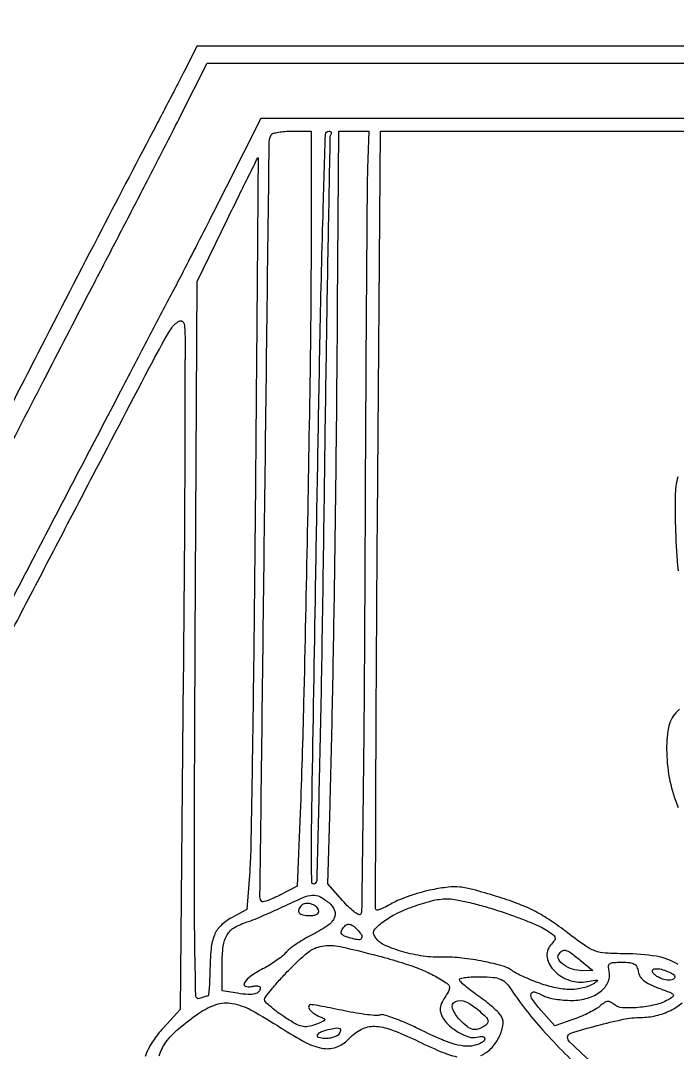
# Model space of a CAD drawing. Extents: x 33 to 995, y 30 to 1513.
# Drawn here: x 289.5 to 444.4, y 936.7 to 1180.1 of the extents above; entities that cross this region are included whole.
import ezdxf

# ---------------------------------------------------------------- set-up
doc = ezdxf.new("R2010")
doc.units = 0

msp = doc.modelspace()

# ---------------------------------------------------------------- linework, layer by layer
for points in [[(969.036452, 1225.056595, -0.000004), (969.039353, 1088.299549, -0.000008), (969.038944, 928.132759, -0.000006), (969.033447, 745.616071)], [(276.975462, 751.66875, 0.000287), (291.244919, 723.455401, 0.000683), (301.894641, 702.5, -0.000082), (311.121065, 684.399125, -0.000073), (320.711442, 665.569818, -0.000073), (329.335168, 648.62616, -0.000225), (335.160797, 637.163211), (346.5, 614.826422), (501, 614.908769, -0.000002), (561.298067, 614.940643, -0.000003), (614.572792, 614.968231, -0.000002), (659.799513, 614.99122, -0.000053), (670.673333, 614.995558), (685.846667, 615)], [(56.838383, 550.971158, 0.000004), (56.774237, 658.613587, 0.000005), (56.715227, 754.844653, 0.000003), (56.664187, 835.950257, 0.000067), (56.646079, 859.5, -0.000403), (56.643947, 881.789623, -0.00003), (56.690827, 942.55625, -0.000042), (56.757144, 1015.035999, -0.000032), (56.841506, 1094.5), (57.067621, 1295.5)], [(972.956293, 313.397605, 0.000039), (972.978038, 768.984398, 0.000039), (972.928152, 1226.063636, 0.000618)], [(53.508353, 1474.214499, 0.000027), (53.251612, 1321.329098, 0.00033), (53.052888, 1115.372179, 0.000076), (53, 768.50806), (53, 62.314567)], [(38.822837, 332.31249, -0.000046), (38.889141, 769.339498, -0.000051), (39.034879, 1189.135476, -0.000465), (39.288314, 1372.643788, -0.000087), (39.584884, 1491.939655, -0.098597), (40.571108, 1496.824427, -0.031477), (42.041633, 1499.802126, -0.045918), (43.725173, 1502.193461, -0.046088), (45.811833, 1504.231037, -0.032025), (48.5, 1506.13944, -0.137776), (53.048935, 1507.445047, -0.000422), (114.224298, 1507.740408, -0.000933), (216.862219, 1507.95772, -0.000061), (514.602117, 1507.996262), (977.704234, 1508), (981.07832, 1505.726203, -0.029148), (982.52989, 1504.619797, -0.018066), (984.105016, 1503.165079, -0.018106), (985.561024, 1501.610852, -0.030905), (986.643885, 1500.200472), (988.835363, 1496.948538), (989.233898, 772.224269), (989.632433, 47.5)], [(995.005458, 43.718342), (994.752729, 770.609171), (994.5, 1497.5), (991.694724, 1502.272392, 0.032229), (990.320582, 1504.29898, 0.021357), (988.502755, 1506.444128, 0.02152), (986.549572, 1508.384329, 0.038625), (984.767769, 1509.772392), (980.646091, 1512.5), (515.573046, 1512.712577, 0.000094), (263.010968, 1512.780544, 0.000625), (137.080546, 1512.633358, 0.000111), (51.337268, 1512.406859, 0.105014), (47.5, 1511.580442, 0.060151), (44.399911, 1509.715644, 0.033004), (41.086923, 1506.764579, 0.032003), (38.025614, 1503.225534, 0.039426), (35.669775, 1499.552908), (33.5, 1495.5), (33.247266, 770.21552, 0.000036), (33.115334, 293.12885, 0.000631)], [(681.5, 1156.987355), (513.806038, 1156.993677), (346.112075, 1157), (337.929995, 1140.75, -0.000914), (334.449413, 1133.868725, -0.000781), (330.757014, 1126.629688, -0.000786), (327.379445, 1120.058844, -0.002243), (325.001063, 1115.5, 0.000607), (319.966674, 1105.926701, 0.000307), (313.646141, 1093.854211, 0.000156), (303.803707, 1075.012306, 0.000025), (284.486637, 1038, -0.000146), (274.223598, 1018.347231, -0.000112), (263.012605, 996.90625, -0.000114)], [(695.790391, 1174), (513.415519, 1174), (331.040648, 1174), (328.900264, 1169.75, -0.002499), (327.739155, 1167.472872, -0.000644), (325.842834, 1163.810937, -0.000656), (323.669274, 1159.640234, -0.000668), (321.497637, 1155.5, 0.001499), (308.591964, 1130.795557, 0.000904), (293.435553, 1101.439793, 0.000653), (273.797652, 1063.111719, 0.000241), (246.194756, 1009, -0.000334)], [(283.926435, 1073.86576, -0.000752), (295.59842, 1096.543761, -0.000947), (306.474496, 1117.5, 0.000478), (312.518146, 1129.118354, 0.000463), (318.604816, 1140.873438, 0.000457), (323.941856, 1151.227408, 0.001709), (327.26829, 1157.75), (333.462951, 1170), (513.496437, 1170), (693.529923, 1170)], [(49.921437, 30.277249, 0.000009), (186.426532, 30.187823, 0.000194)], [(444.630343, 957.445983, 0.100787), (439.507814, 959.39115, 0.040525), (432.008186, 960, -0.015763), (427.477488, 960.142874, -0.075255), (424.954668, 960.689241, -0.062954), (422.505049, 961.993464, -0.009019), (417.915782, 965.36087, 0.017579), (413.9904, 968.139061, 0.028313), (410.444196, 970.189042, 0.027361), (406.602739, 971.871576, 0.01512), (401.750933, 973.521954, 0.007482), (396.158659, 975.146274, 0.041259), (393.077543, 975.72366, 0.055548), (390.358509, 975.701345, 0.020399), (386.561219, 975.08861, 0.017414), (383.993154, 974.472127, 0.014165), (381.288774, 973.639262, 0.014402), (378.83956, 972.728873, 0.035798), (377.123968, 971.886891, -0.012944), (375.801505, 971.161119, -0.020191), (374.623673, 970.61285, -0.015337), (373.656769, 970.243804, -0.287375), (373.353135, 970.313531, -0.199705), (373.192375, 970.703322, -0.000026), (373.275493, 997.513324, -0.000674), (373.408998, 1027.185563, -0.000407), (373.643224, 1062.354166), (374.328114, 1154), (504.164057, 1154)], [(281.568823, 1024.966922, -0.000125), (289.151825, 1039.523191, -0.000128), (297.831706, 1056.164422, -0.000129), (306.5, 1072.762617, -0.000644), (320.618372, 1099.695143, -0.014455), (324.934612, 1107.357031, -0.136709), (326.844944, 1109.16229, -0.525261), (328.038917, 1108.537791, -0.030677), (328.241914, 1105.172443, -0.00034), (328.201537, 1082.319021, -0.001058), (328.081182, 1055.939145, -0.000689), (327.835742, 1025.47617), (327.09365, 946.82526), (323.157578, 942.555125, 0.040818), (320.46809, 939.112001, 0.064124), (318.825738, 935.741869, 0.069467)], [(444.507249, 1072.5, 0.060236), (443.893494, 1067.911278, 0.012004), (443.987702, 1059.626374, 0.013046), (444.560797, 1050.314798, 0.015143)], [(246.222566, 1000, -0.000162), (268.823318, 1044.336916, -0.00052)], [(234.500237, 801.862447, -0.000055), (191.674092, 887.890211, -0.115963)], [(444.895412, 1017.649223, 0.023202), (444.038955, 1016.811439, 0.147339), (442.296727, 1013.272332, 0.047684), (441.886406, 1007.384962, 0.044945), (442.661886, 1000.703281, 0.049706), (444.612798, 994.5, -0.018623)], [(398.070996, 936.029407, 0.102102), (400.401077, 937.610531, 0.07109), (402.277435, 940.188563, 0.075969), (403.250375, 942.978271, 0.170453), (402.91145, 945.165458, 0.071682), (402.269242, 946.037958, 0.016083), (400.929088, 947.314261, 0.016364), (399.271025, 948.699843, 0.015188), (397.485006, 950.010316, -0.011113), (395.766571, 951.249784, -0.016306), (394.31747, 952.420889, -0.011653), (393.189957, 953.44137, -0.205804), (393, 953.883321, -0.352694), (393.245492, 954.188053, -0.020409), (394.509314, 954.409806, -0.023717), (396.168259, 954.551919, -0.014395), (398.13809, 954.570126, -0.01762), (400.925333, 954.417284, -0.067628), (402.614616, 954.030526, -0.096553), (403.815734, 953.289763, -0.060595), (404.88809, 952.028482, 0.037894), (412.691655, 941.95975, 0.022958), (423.311352, 931.245992, 0.02274)], [(322.145518, 935.943401, -0.082041), (323.742426, 939.138986, -0.061696), (326.685607, 942.295884, -0.023241), (331.5, 945.961187, -0.070869), (335.610267, 948.011619, -0.12527), (339.368179, 948.282613, -0.081414), (343.870771, 946.691274, -0.018001), (350.92156, 942.482122, 0.022602), (356.858747, 939.011444, 0.083936), (360.963257, 937.668009, 0.136183), (364.169735, 938.060708, 0.107125), (367.058357, 940.062471, -0.087099), (369.885068, 942.192128, -0.125199), (372.927643, 942.881503, -0.083325), (376.824403, 942.121759, -0.022955), (382.584712, 939.654227, 0.01189), (388.475691, 936.974978, 0.043311), (392.376791, 935.697349, 0.069346)], [(424.998359, 933.566448, -0.002303), (418.973152, 939.186302, -0.20677), (418.5, 940.281534, -0.330644), (419.240453, 941.278835, -0.007093), (425.449868, 943.059667, -0.015294), (431.597944, 944.528591, -0.049021), (435.782119, 944.973692, 0.05611), (439.409489, 945.41151, 0.056689), (442.83543, 946.644543, 0.062653), (445.5417, 948.432634, 0.125264)]]:
    msp.add_lwpolyline(points, format="xyb")
for points in [[(357.980548, 1127.25, -0.003478), (357.769713, 1099.807437, -0.001138), (357.085556, 1059.36256, -0.001117), (356.224277, 1019.168781, -0.003886), (355.407817, 993.201276), (354.72931, 975.902552), (350.76775, 973.881515, -0.012113), (349.218521, 973.137887, -0.018773), (347.844254, 972.579801, -0.013584), (346.714171, 972.203995, -0.276563), (346.378466, 972.2882, -0.20208), (345.93157, 973.385964, -0.000019), (347.021132, 1062.5672, -0.000026), (348.11563, 1151.505261, -0.136136), (348.5949, 1153.153552, -0.191731), (349.040421, 1153.484126, -0.022655), (350.268902, 1153.751356, -0.024485), (351.819899, 1153.938262, -0.017744), (353.559017, 1154), (358, 1154)], [(362.635379, 1153.219048, 0.134534), (362.432274, 1152.528645, 0.000054), (361.958393, 1126.973468, 0.000832), (361.481948, 1098.562414, 0.000506), (361.008516, 1064.969048, -0.000891), (360.487768, 1029.932743, -0.001709), (359.923943, 1001.831281, -0.000187), (359.34404, 977.524006, -0.190166), (358.932154, 976.55, -0.655092), (358.195664, 976.831441, -0.011714), (358.069131, 982.463853, -0.003887), (358.172412, 994.279915, -0.000117), (358.996854, 1043.5, -0.000418), (360.04006, 1102.038762, -0.002518), (360.760833, 1132.457572, -0.000673), (361.385946, 1153.238337, -0.405041), (362.171924, 1154, -0.090992), (362.496262, 1153.940483, -0.16966), (362.698334, 1153.770595, -0.17582), (362.746479, 1153.516848, -0.098567)], [(371.321857, 1145.25, 0.006444), (371.193155, 1139.036685, 0.000219), (371.0128, 1114.616267, 0.000413), (370.836291, 1085.782697, 0.000288), (370.682734, 1053.252187, -0.000816), (370.498018, 1021.281024, -0.001344), (370.224985, 994.244345, -0.000104), (369.909811, 969.988617, -0.195484), (369.608946, 969.275613, -0.342138), (369.130838, 969.215006, -0.031784), (368.079846, 969.929045, -0.03047), (366.803268, 971.051476, -0.018391), (365.426865, 972.523426), (361.973543, 976.5), (362.473829, 995, 0.001837), (363.059302, 1020.056927, 0.001181), (363.562946, 1049.124305, 0.00111), (363.963213, 1080.534796, 0.001029), (364.235841, 1112.748812), (364.5, 1153.997624), (368.057976, 1153.998812), (371.615952, 1154)], [(344.83478, 1068, -0.000669), (344.524314, 1036.885966, -0.000948), (344.158454, 1009.19957, -0.000533), (343.78008, 985.812586, -0.013677), (343.496888, 979.466623), (342.845833, 970.433246), (339.210096, 968.466623, 0.066508), (336.666561, 966.617306, 0.107208), (335.169615, 964.408988, 0.073068), (334.392388, 961.180439, 0.01826), (334.09968, 955.75, -0.006817), (334.031383, 953.545293, -0.011307), (333.906431, 951.689062, -0.005036), (333.752456, 950.152861, -0.382359), (333.581787, 950, 0.063446), (333.33748, 949.968874, 0.009234), (332.854092, 949.834098, 0.010325), (332.285957, 949.651466, 0.008683), (331.691805, 949.435229, -0.519086), (330.77647, 950.049678, -0.002412), (330.545649, 963.483244, -0.003909), (330.447626, 985.087086, -0.000449), (330.650763, 1033.685229), (331.081492, 1118.5), (338.245302, 1133.21211, -0.000822), (340.996584, 1138.838826, -0.001392), (343.321267, 1143.540231, -0.000119), (345.403006, 1147.718469, -0.69146), (345.465365, 1147.71211, -0.066884), (345.487766, 1147.534788, -0.000002), (345.303334, 1124.209182, -0.000114), (345.094098, 1098.498807, -0.000068)], [(362.139216, 972.06265, -0.120336), (363.535203, 970.203564, -0.229544), (363.449924, 968.379325, -0.123321), (361.694559, 966.469906, -0.028997), (357.909091, 964.2822, 0.01699), (356.111099, 963.299892, 0.0162), (354.354546, 962.182899, 0.016383), (352.868738, 961.096019, 0.053965), (352, 960.250001, -0.049297), (351.157705, 959.414314, -0.016786), (349.783617, 958.371077, -0.016504), (348.179206, 957.313478, -0.018277), (346.561249, 956.401547, 0.033043), (343.785384, 954.727177, 0.096712), (342.237989, 953.128658, 0.47197), (342.485929, 952.34281, 0.161124), (343.866119, 952.254738, -0.035659), (344.683988, 952.407362, -0.062073), (345.373173, 952.399929, -0.093978), (345.835619, 952.24556, -0.271708), (346, 951.965397, -0.189209), (345.645379, 951.061835, -0.147222), (344.727128, 950.523252, -0.076757), (343.111534, 950.385758, -0.023144), (340.656204, 950.668365), (337, 951.261685), (337, 957.475855, -0.030472), (337.262544, 961.779852, -0.103085), (338.163013, 964.432157, -0.127506), (339.922792, 966.188471, -0.058617), (342.910248, 967.499968, 0.021595), (344.218619, 967.962425, 0.004857), (346.40135, 968.866424, 0.005028), (348.902012, 969.960502, 0.004851), (351.410248, 971.117459, -0.008719), (356.15045, 973.259638, -0.079955), (358.33461, 973.811395, -0.145036), (360.031238, 973.467131, -0.049777)], [(355.701236, 971.367903, 0.097252), (355.063501, 970.418517, 0.273852), (355.168527, 969.656637, 0.179207), (356.00442, 969.15038, 0.047514), (357.583333, 969, 0.036689), (358.64771, 969.078206, 0.094403), (359.373133, 969.33069, 0.163078), (359.729924, 969.733977, 0.182591), (359.750467, 970.25, 0.150724), (359.102725, 971.156149, 0.095696), (357.931134, 971.736875, 0.098008), (356.652882, 971.831607, 0.167537)], [(402.195443, 970.155114, -0.008122), (405.713358, 968.938772, -0.00874), (409.104294, 967.636746, -0.008356), (411.973345, 966.42101, -0.040653), (413.522991, 965.576893, -0.015971), (415.096949, 964.472182, -0.166184), (415.535254, 963.828092, -0.223435), (415.417794, 963.149856, -0.031118), (414.504494, 962.004966, 0.236601), (413.694505, 959.088543, 0.151296), (415.39672, 955.928236, 0.11643), (419.057495, 953.710917, 0.126289), (423.20936, 953.455114, -0.00544), (424.959445, 953.771467, -0.114575), (425.484853, 953.739797, -0.609694), (425.523721, 953.534827, -0.026172), (424.755038, 952.996625, -0.080674), (422.213195, 951.929422, -0.059625), (419.179029, 951.571577, -0.051632), (415.728988, 951.93477, -0.035607), (411.949224, 953.018559, -0.008094), (409.908695, 953.80207, -0.009466), (407.999379, 954.613224, -0.008559), (406.414411, 955.355112, -0.05562), (405.671995, 955.826827, 0.099812), (403.30636, 957.052957, 0.020083), (398.676154, 958.181437, 0.022092), (393.560055, 958.979392, 0.033946), (389.082916, 959.170597, -0.041378), (384.43604, 959.438203, -0.034553), (379.599367, 960.46563, -0.034796), (375.465475, 961.965052, -0.126282), (373.289481, 963.684583, -0.074326), (372.790651, 964.592436, -0.178195), (372.789621, 965.349005, -0.1155), (373.311304, 966.142992, -0.023251), (374.598607, 967.256224, -0.051086), (377.78339, 969.272647, -0.027056), (382.077083, 971.129901, -0.027046), (386.486242, 972.494171, -0.05823), (390.006649, 972.953226, -0.048437), (391.904907, 972.794428, -0.01135), (395.0336, 972.150575, -0.011593), (398.61429, 971.240702, -0.011156)], [(368.8, 965.8, -0.048399), (369.841997, 964.534079, -0.263279), (369.907866, 963.681217, -0.309091), (369.234288, 963.28343, -0.058094), (367.75, 963.55684, -0.01037), (365.877197, 964.175301, -0.116528), (365.222903, 964.59626, -0.268265), (365.094913, 965.112794, -0.068175), (365.458881, 965.933469, -0.087563), (366.141047, 966.698419, -0.178817), (366.895453, 966.943381, -0.140098), (367.763377, 966.657387, -0.047211)], [(373.775523, 959.50996, -0.008416), (379.419273, 957.895665, -0.02014), (383.530361, 956.461285, -0.025816), (386.827112, 954.958914, -0.028114), (389.855477, 953.162386, -0.089302), (390.463444, 952.573124, -0.180721), (390.635753, 951.938961, -0.103036), (390.375956, 951.09199, -0.019269), (389.534405, 949.692853, 0.032751), (388.782389, 948.3627, 0.076646), (388.449851, 947.272611, 0.092616), (388.491764, 946.265887, 0.066368), (388.888321, 945.208675, 0.082886), (390.406065, 943.240071, 0.052905), (392.724552, 941.503382, 0.054403), (395.188854, 940.377701, 0.144894), (397.102078, 940.316443, -0.074911), (398.514777, 940.467089, -0.429274), (398.957203, 939.959094, -0.240876), (398.443159, 939.152148, -0.055938), (396.927828, 938.477094, -0.090202), (394.640726, 938.184098, -0.05691), (391.978898, 938.630615, -0.034346), (388.36743, 939.943027, -0.008925), (382.758412, 942.549998, 0.011957), (379.908859, 943.853468, 0.016633), (377.295034, 944.87281, 0.013091), (375.109599, 945.578638, 0.164618), (374.254985, 945.544352, -0.110728), (373.39637, 945.418228, -0.010402), (371.259993, 945.622899, -0.012934), (368.695467, 945.990003, -0.009822), (365.904944, 946.519996, 0.002636), (363.13748, 947.086929, 0.003627), (360.644102, 947.565249, 0.00233), (358.546006, 947.941879, 0.043267), (357.875607, 948, 0.368363), (357.424863, 947.615791, 0.209332), (357.616912, 946.875005, 0.078515), (358.685781, 945.883799, 0.059243), (360.113955, 945.153549, -0.032686), (361.08985, 944.718136, -0.427747), (361.187437, 944.375409, -0.162791), (360.761557, 944.004101, -0.008344), (359.037301, 943.320181, -0.047835), (357.227306, 942.828344, -0.103819), (355.794331, 942.881628, -0.07125), (354.180819, 943.537947, -0.014111), (351.525673, 945.190791, -0.014025), (349.79195, 946.410467, -0.019984), (348.329417, 947.595779, -0.016442), (347.219202, 948.638219, -0.198547), (347, 949.168474, -0.166123), (347.207473, 949.775696, -0.006857), (348.66034, 951.601292, -0.011272), (350.486521, 953.732599, -0.007696), (352.65222, 956.074237, -0.031541), (357.196955, 960.273924, -0.131159), (360.571871, 961.789451, -0.094026), (364.831279, 961.677565, -0.012)], [(421.5, 958.469004), (424.5, 956.009934), (421.94113, 956.004967, -0.075648), (419.674215, 956.345417, -0.076868), (417.624772, 957.344303, -0.104118), (416.4034, 958.638744, -0.28281), (416.406242, 959.848296, -0.104831), (417.190629, 960.669498, -0.219388), (418.04297, 960.813609, -0.093834), (419.238526, 960.233789, -0.011989)], [(435.180449, 955.774389, 0.104684), (435.590971, 954.653981, 0.082548), (436.449188, 953.684399, 0.058582), (437.851258, 952.79656, 0.023611), (439.94164, 951.912135, -0.005739), (442.720878, 950.851662, -0.127456), (443.413916, 950.346845, -0.423492), (443.357471, 949.851554, -0.041208), (442.231963, 949.124143, -0.064649), (439.144243, 947.953881, -0.036376), (435.180525, 947.312432, -0.034266), (431.456822, 947.240875, -0.16226), (429.495182, 948.003999, 0.050969), (428.628632, 948.585301, 0.145312), (427.924102, 948.728426, 0.127079), (427.196343, 948.470184, 0.034968), (426.231242, 947.715433, -0.050741), (425.266294, 947.008605, -0.015779), (423.686677, 946.147176, -0.015596), (421.84979, 945.290212, -0.016586), (420, 944.568153), (415.5, 942.981465), (412.19404, 946.722079, -0.023469), (410.194408, 949.210765, -0.211051), (409.904324, 950.545938, -0.446195), (410.676584, 950.997762, -0.045379), (412.87882, 950.064854, 0.063059), (413.952149, 949.654163, 0.019891), (415.638582, 949.312801, 0.019514), (417.568358, 949.07831, 0.020477), (419.479713, 949, 0.071333), (423.238776, 949.539032, 0.094595), (426.307496, 951.111285, 0.120064), (428.097821, 953.372436, 0.17333), (428.318579, 955.889755, -0.05949), (428.160319, 957.03822, -0.248731), (428.465682, 957.640163, -0.138287), (429.303586, 957.935552, -0.016026), (431.313818, 958, -0.024543), (433.185544, 957.908068, -0.106431), (434.238215, 957.570616, -0.155271), (434.845999, 956.905559, -0.072563)], [(443.266312, 955.27671, -0.228251), (443.772421, 954.576323, -0.35713), (443.429312, 953.961622, -0.119277), (442.038095, 953.768062, -0.082269), (440.495646, 954.183938, -0.033713), (439.599774, 954.667471, -0.054936), (438.924459, 955.204795, -0.076192), (438.54991, 955.711173, -0.265576), (438.563382, 956.102554, -0.239191), (439.143706, 956.45649, -0.063067), (440.263336, 956.40286, -0.049178), (441.696455, 956.002981, -0.031475)], [(397.694236, 946.518, -0.014479), (399.186802, 945.11858, -0.107946), (399.711077, 944.307047, -0.241777), (399.636826, 943.669417, -0.098108), (399, 943.033313, -0.061622), (397.418989, 942.237851, -0.144421), (396.11084, 942.164248, -0.115086), (394.780587, 942.823017, -0.031917), (393.069545, 944.425972, -0.095205), (391.366328, 947.116559, -0.399556), (392.020848, 948.728375, -0.225145), (394.477626, 948.683928, -0.065908)], [(364.541119, 941.066531, -0.131869), (364.105223, 940.656364, -0.045078), (363.299803, 940.313294, -0.041071), (362.300233, 940.078737, -0.037115), (361.240983, 940, -0.078786), (359.77902, 940.231803, -0.474578), (359.537783, 940.853595, -0.176901), (360.454711, 941.632996, -0.037689), (362.5, 942.218866, -0.018114), (364.078062, 942.485549, -0.162699), (364.757483, 942.353908, -0.35327), (364.929795, 941.919562, -0.063103)]]:
    msp.add_lwpolyline(points, format="xyb", close=True)

doc.saveas('drawing.dxf')
